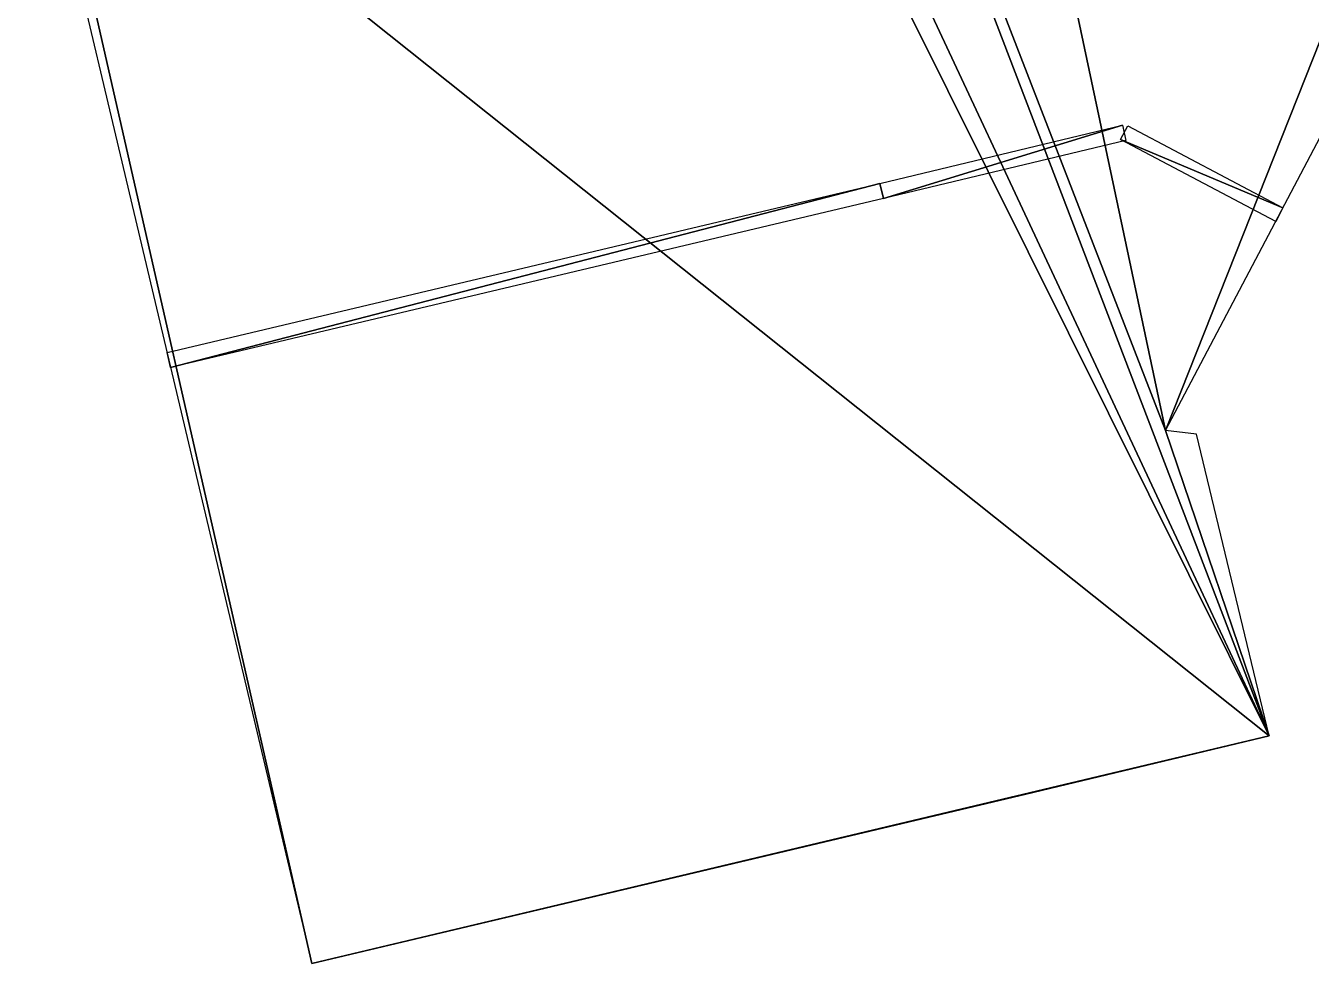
# Model space of a CAD drawing. Header units: metres. Extents: x -113 to 180, y -133 to 86.
# Drawn here: x -55.4 to -38.82, y -132.54 to -120.44 of the extents above; entities that cross this region are included whole.
import ezdxf

# ---------------------------------------------------------------- set-up
doc = ezdxf.new("R2010")
doc.units = ezdxf.units.M
doc.layers.add('ASFALTO', color=7, linetype='Continuous', true_color=0x4a4b4e)
doc.layers.add('BORDILLO', color=7, linetype='Continuous', true_color=0xcfcac0)

msp = doc.modelspace()

# ---------------------------------------------------------------- linework, layer by layer
at = {"layer": 'ASFALTO'}
for points in [[(-53.14, -66.911, 80.216), (-55.186, -88.259, 81.847), (-40.701, -125.661, 80.587)], [(-53.14, -66.911, 80.216), (-40.701, -125.661, 80.587), (-33.604, -107.754, 80.587)], [(-55.186, -88.259, 81.847), (-50.953, -104.828, 80.551), (-39.366, -129.601, 80.587)], [(-55.186, -88.259, 81.847), (-39.366, -129.601, 80.587), (-40.701, -125.661, 80.587)], [(-50.953, -104.828, 80.551), (-50.236, -107.747, 80.485), (-39.366, -129.601, 80.587)], [(-50.236, -107.747, 80.485), (-55.255, -116.933, 80.587), (-39.366, -129.601, 80.587)], [(-40.701, -125.661, 80.587), (-38.456, -121.404, 80.587), (-33.604, -107.754, 80.587)], [(-55.255, -116.933, 80.587), (-55.397, -116.967, 80.587), (-51.707, -132.536, 80.587)], [(-55.255, -116.933, 80.587), (-51.707, -132.536, 80.587), (-39.366, -129.601, 80.587)], [(-39.366, -129.601, 80.587), (-40.3, -125.711, 80.587), (-40.701, -125.661, 80.587)], [(-51.707, -132.536, 80.587), (-42.502, -130.354, 80.587), (-39.366, -129.601, 80.587)]]:
    msp.add_3dface(points, dxfattribs=at)
at = {"layer": 'BORDILLO'}
for points in [[(-44.336, -122.67, 80.715), (-44.382, -122.475, 80.715), (-41.257, -121.725, 80.715)], [(-44.336, -122.67, 80.715), (-41.257, -121.725, 80.715), (-41.211, -121.919, 80.715)], [(-41.281, -121.91, 80.715), (-41.187, -121.733, 80.715), (-39.186, -122.789, 80.715)], [(-41.281, -121.91, 80.715), (-39.186, -122.789, 80.715), (-39.28, -122.966, 80.715)], [(-53.529, -124.848, 80.715), (-53.575, -124.654, 80.715), (-44.382, -122.475, 80.715)], [(-53.529, -124.848, 80.715), (-44.382, -122.475, 80.715), (-44.336, -122.67, 80.715)]]:
    msp.add_3dface(points, dxfattribs=at)

doc.saveas('drawing.dxf')
